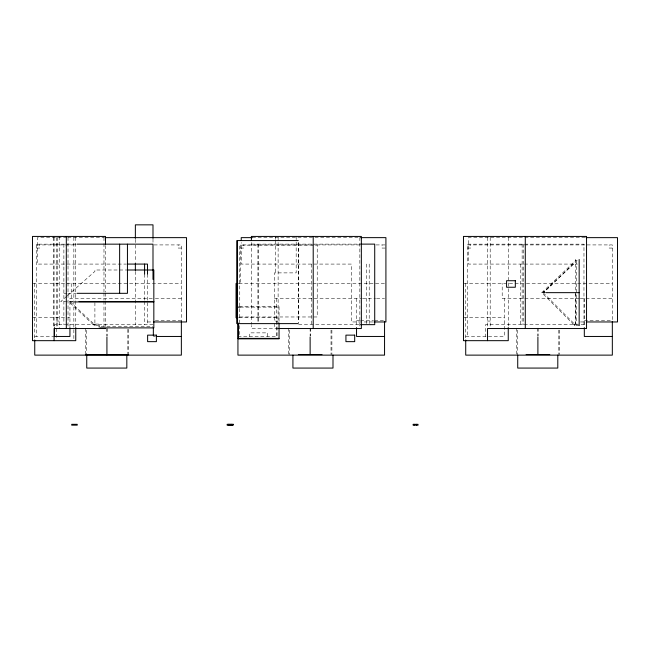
<?xml version="1.0" encoding="UTF-8"?>
<svg xmlns="http://www.w3.org/2000/svg" width="650" height="650" viewBox="0 0 650 650"><rect width="100%" height="100%" fill="white"/><g stroke="black" fill="none" stroke-linecap="round" stroke-linejoin="round"><path stroke-width="0.49" stroke-dasharray="3.25 2.44" d="M543.433 291.07L543.262 292.654L575.299 262.389L575.299 259.472L577.233 259.472M551.639 283.294L551.468 284.879L543.262 292.654L575.299 262.178M579.166 325.577L574.681 325.577L541.759 292.654L575.299 260.886M66.771 296.262L60.694 301.641L73.068 301.641M67.535 295.588L94.9 271.383L94.9 270.002L125.864 270.002M66.812 237.64L37.399 237.64L37.399 264.079L126.271 264.079M67.828 237.64L104.349 237.64M252.363 237.64L359.604 237.64M585.033 237.64L468.374 237.64L468.374 264.079L577.444 264.079M76.042 244.156L36.587 244.156L36.587 336.456M251.396 244.116L359.613 244.116M36.587 244.92L76.066 244.92M154.026 244.92L181.358 244.92L181.358 320.816M359.889 244.92L240.419 244.92L240.419 283.465M376.09 244.92L385.198 244.92M467.561 244.92L612.332 244.92L612.332 320.816M36.587 248.064L39.731 248.064L39.731 244.92M181.358 248.064L178.214 248.064L178.214 244.92M240.419 248.064L243.571 248.064L243.571 244.92M385.198 248.064L382.046 248.064L382.046 244.92M467.561 248.064L470.706 248.064L470.706 244.92M612.332 248.064L609.188 248.064L609.188 244.92M575.299 260.788L577.233 260.788M32.849 283.465L181.358 283.465M238.948 283.465L385.198 283.465M463.824 283.465L612.332 283.465M543.262 292.435L545.269 292.435M541.759 292.654L545.269 292.654M63.879 293.321L66.918 293.321M67.933 293.321L76.042 293.321M152.327 298.447L69.94 298.447L69.94 326.649M155.342 298.447L181.358 298.447M274.422 298.447L361.546 298.447M362.546 298.447L375.554 298.447M376.553 298.447L384.556 298.447M579.247 298.447L502.198 298.447L502.198 283.465M580.263 298.447L612.332 298.447M73.028 301.925L68.989 301.925L94.234 325.577L99.157 325.577M239.2 306.67L279.045 306.67L279.045 322.985M240.191 307.133L279.045 307.133M239.761 316.973L317.224 316.973L317.224 245.148L239.761 245.148L239.761 336.456M32.849 317.712L66.926 317.712M67.933 317.712L69.94 317.712M238.956 317.712L276.51 317.712M463.824 317.712L504.286 317.712M155.342 320.369L181.358 320.369M356.541 320.369L359.539 320.369M360.539 320.369L373.555 320.369M374.554 320.369L384.556 320.369M584.317 320.369L612.332 320.369M56.55 321.059L59.223 321.059M275.446 321.059L278.119 321.059M487.524 321.059L490.198 321.059M147.485 321.961L152.49 321.961M373.067 321.961L351.325 321.961L351.325 264.079L241.231 264.079L241.231 242.539M580.458 321.961L585.463 321.961M70.094 301.641L94.047 324.082L99.157 324.082M543.075 292.654L574.503 324.082L577.233 324.082M152.994 324.683L54.519 324.683L54.519 326.649M298.626 324.651L359.613 324.651M584.317 324.683L485.493 324.683L485.493 336.456M101.181 326.398L152.815 326.398M278.159 328.534L251.396 328.534L251.396 325.496M34.742 336.456L54.519 336.456M153.343 336.456L155.342 336.456M237.941 336.456L277.079 336.456L277.079 316.973M465.717 336.456L504.286 336.456L504.286 298.447M584.317 298.447L584.317 326.649M583.968 324.683L583.968 244.156L467.561 244.156L467.561 336.456M576.509 260.756L576.509 321.36M575.551 264.079L575.551 291.354M575.551 292.362L575.551 324.683M575.299 293.662L575.299 324.082M574.681 324.082L574.681 325.577M574.503 324.082L574.503 325.398M559.666 330.102L559.666 354.575M558.805 330.102L558.805 354.575M538.046 328.144L538.046 335.977M537.899 328.144L537.899 335.977M523.551 244.156L523.551 324.683M522.145 244.156L522.145 324.683M520.772 264.079L520.772 324.683M517.286 330.102L517.286 354.575M516.303 328.144L516.303 354.575M508.251 237.445L508.251 326.503M490.198 237.437L490.198 327.6M487.524 237.445L487.524 327.519M465.717 283.465L465.717 339.958M369.208 264.046L369.208 323.635M366.308 264.046L366.308 323.635M359.848 237.445L359.848 327.527M356.541 298.447L356.541 326.649M331.89 330.102L331.89 354.575M331.029 330.102L331.029 354.575M311.521 264.046L311.521 324.651M310.269 328.144L310.269 335.977M310.131 328.144L310.131 335.977M298.561 242.596L298.561 322.603M298.261 242.596L298.261 322.603M296.173 236.429L296.173 272.886L274.365 272.886L274.365 322.465M289.51 330.102L289.51 354.575M288.527 328.144L288.527 354.575M278.119 237.437L278.119 241.467M278.119 242.474L278.119 322.928M276.51 298.447L276.51 336.456M275.446 236.429L275.446 239.468M275.446 240.484L275.446 272.886M274.365 323.473L274.365 328.534M267.702 336.456L267.702 332.865L249.771 332.865L249.771 336.456M258.31 244.116L258.31 322.636M257.912 244.116L257.912 322.636M251.396 242.507L251.396 324.488M152.994 238.997L152.994 243.189M147.485 274.186L147.485 324.683M144.576 274.186L144.576 300.446M144.576 301.454L144.576 324.683M135.362 239.33L135.362 262.299M135.362 271.375L135.362 324.683M128.692 329.314L128.692 353.795M127.831 329.314L127.831 353.795M107.071 328.339L107.071 336.172M106.925 328.339L106.925 336.172M105.487 245.537L105.487 292.102M105.487 293.109L105.487 300.194M105.487 301.21L105.487 326.511M103.976 237.445L103.976 242.507M103.976 243.514L103.976 292.102M103.976 293.109L103.976 300.194M103.976 301.21L103.976 326.511M94.9 302.616L94.9 324.082M94.234 324.082L94.234 325.577M94.047 324.082L94.047 325.398M86.312 330.298L86.312 353.795M85.329 328.339L85.329 353.795M75.757 237.445L75.757 300.194M75.757 301.202L75.757 326.503M73.848 237.445L73.848 300.194M73.848 301.202L73.848 339.658M71.224 283.465L71.224 298.447M68.022 237.445L68.022 327.527M63.879 244.156L63.879 324.683M59.223 236.429L59.223 328.534M57.574 237.437L57.574 327.6M56.55 237.445L56.55 339.658M54.08 237.445L54.08 326.503M53.503 237.445L53.503 327.519M34.742 283.465L34.742 339.958"/><path stroke-width="0.97" d="M105.365 237.64L186.526 237.64L186.526 321.961L153.489 321.961M252.363 237.64L241.231 237.64L241.231 240.581M360.62 237.64L385.913 237.64L385.913 321.961L374.051 321.961M586.048 237.64L617.5 237.64L617.5 321.961L586.462 321.961M298.261 240.573L236.957 240.573L236.957 323.619L298.261 323.619M77.058 244.156L152.994 244.156L152.994 279.386M360.62 244.116L374.717 244.116L374.717 324.651L360.62 324.651M127.286 264.079L147.485 264.079L147.485 274.186M126.864 270.002L153.831 270.002L153.831 327.884L100.173 327.884M238.062 283.465L236.047 283.465L236.047 317.712L237.941 317.712M545.805 292.654L579.166 292.654M77.058 293.321L127.441 293.321L127.441 244.156M79.024 301.641L153.831 301.641M74.035 301.925L153.831 301.925M238.201 307.133L240.191 307.133M105.487 328.534L54.08 328.534L54.08 340.673M278.761 328.534L361.351 328.534L361.351 236.429L251.396 236.429L251.396 240.484M156.341 336.456L181.358 336.456M384.556 336.456L356.541 336.456L356.541 327.632M612.332 336.456L584.317 336.456L584.317 327.632M238.201 338.374L279.045 338.374M298.35 354.575L322.002 354.575M526.118 354.575L549.778 354.575M85.329 354.77L128.692 354.77M71.663 424.32L77.236 424.32L77.236 425.157L71.663 425.157M418.104 424.32L413.124 424.32L413.124 425.157L418.104 425.157M612.332 321.376L612.332 355.127L465.717 355.127L465.717 339.958M579.166 259.472L579.166 325.577M557.798 355.127L557.798 368.071L517.725 368.071L517.725 355.127M537.899 336.952L537.899 354.575M525.289 236.429L525.289 328.534M508.251 327.519L508.251 340.673L463.474 340.673L463.474 236.429L586.544 236.429L586.544 328.534L487.524 328.534L487.524 340.673M416.65 424.32L416.723 425.157M414.099 424.32L414.099 425.157M384.556 321.376L384.556 355.127L237.941 355.127L237.941 323.635M332.995 355.127L332.995 368.071L292.923 368.071L292.923 355.127M313.211 236.429L313.211 328.534M310.131 336.952L310.131 354.575M279.045 322.985L279.045 338.837L238.201 338.837L238.201 322.985M237.266 240.573L237.266 323.619M232.261 424.32L232.261 425.157M231.595 424.32L231.595 425.157M231.319 424.32L231.319 425.157M230.815 424.32L230.815 425.157M230.189 424.32L230.189 425.157M229.613 424.32L229.613 425.157M229.06 424.32L229.06 425.157M228.792 424.32L228.792 425.157M228.126 424.32L228.126 425.157M181.358 321.376L181.358 355.127L34.742 355.127L34.742 339.958M153.343 327.413L153.343 335.481M152.994 238.363L152.994 224.843L135.362 224.843L135.362 238.363M144.576 264.079L144.576 274.186M135.362 263.307L135.362 270.359M126.823 355.127L126.823 368.071L86.751 368.071L86.751 355.127M119.633 244.156L119.633 293.321M106.925 337.147L106.925 354.77M105.487 244.53L105.487 236.429L32.5 236.429L32.5 340.673L75.757 340.673L75.757 327.519M99.157 325.577L99.157 327.113M69.94 327.632L69.94 336.456L54.519 336.456L54.519 327.632M66.316 236.429L66.316 328.534M515.328 280.727L506.569 280.727L506.569 287.243L515.328 287.243L515.328 280.727M156.382 335.132L147.623 335.132L147.623 341.648L156.382 341.648L156.382 335.132M354.689 335.132L345.93 335.132L345.93 341.648L354.689 341.648L354.689 335.132M233.285 424.32L227.143 424.32L227.143 425.157L233.285 425.157L233.285 424.32"/></g></svg>
